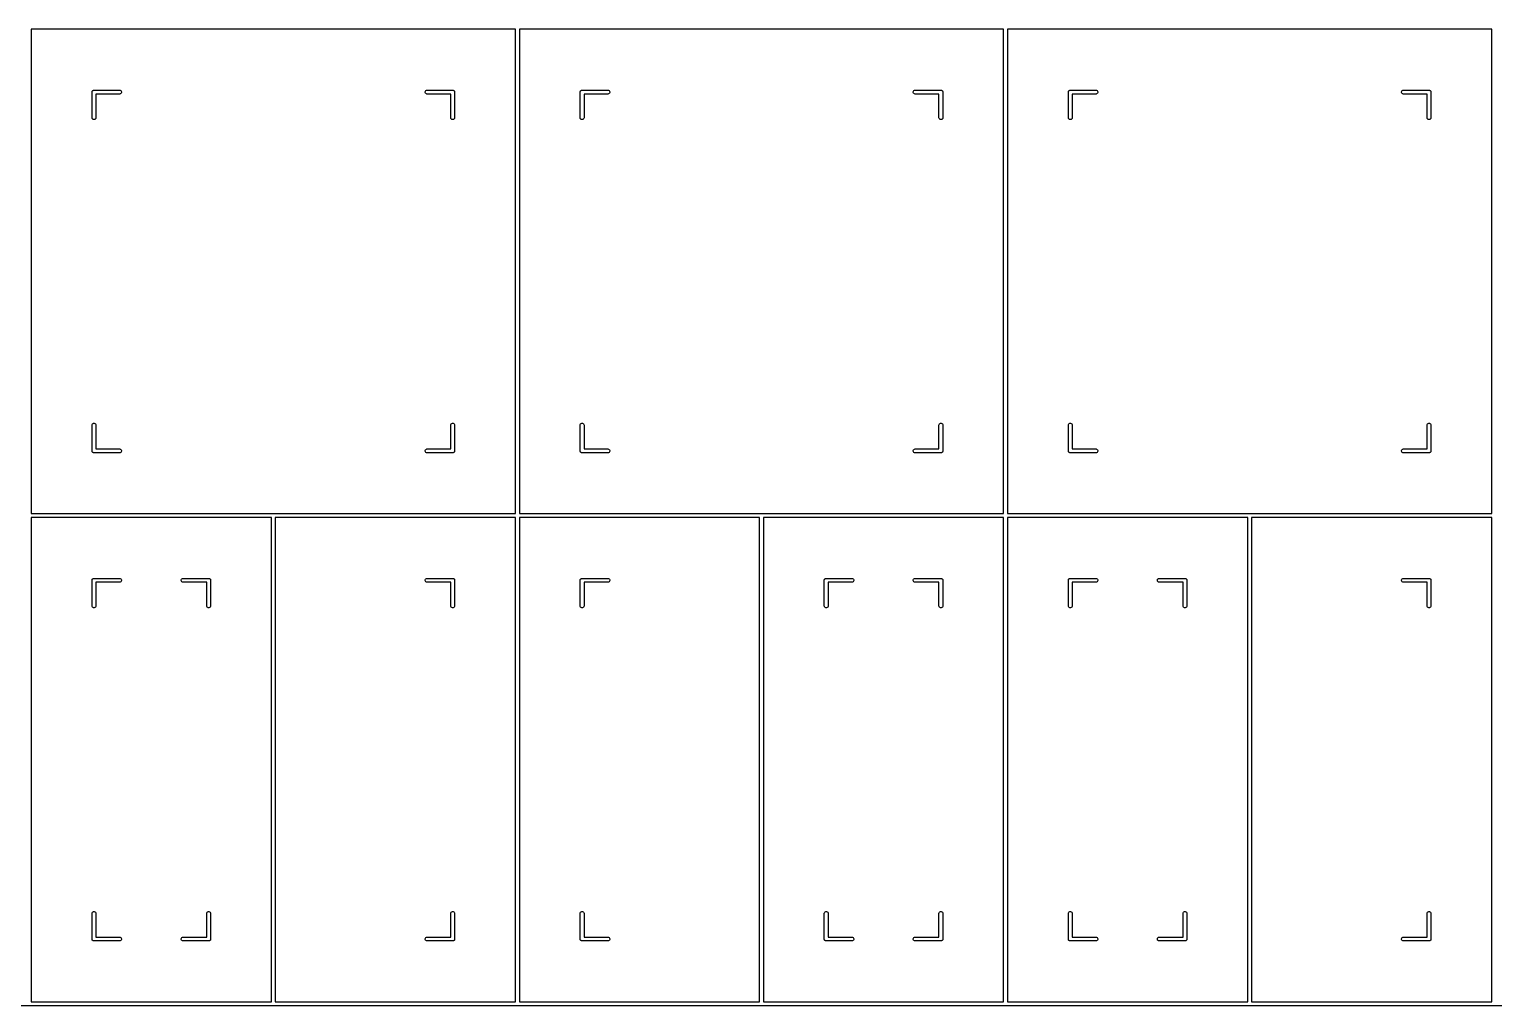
# Model space of a CAD drawing. Extents: x 143 to 352, y -200 to -124.
# Drawn here: x 238.1 to 295.3, y -200.1 to -162 of the extents above; entities that cross this region are included whole.
import ezdxf

# ---------------------------------------------------------------- set-up
doc = ezdxf.new("R2010")
doc.units = 0
doc.header["$MEASUREMENT"] = 0
doc.layers.add('BLACK', color=7, linetype='CONTINUOUS')

msp = doc.modelspace()

# ---------------------------------------------------------------- linework, layer by layer
at = {"layer": 'BLACK', "linetype": 'CONTINUOUS'}
for p, q in [((257.1, -162), (238.2, -162)), ((238.2, -162), (238.2, -180.9)), ((257.1, -180.9), (257.1, -162)), ((257.25, -162), (257.25, -180.9)), ((276.15, -162), (257.25, -162)), ((276.15, -171.45), (276.15, -162)), ((295.2, -162), (276.3, -162)), ((276.3, -162), (276.3, -180.9)), ((295.2, -171.45), (295.2, -162)), ((240.575, -164.437), (240.577, -164.431)), ((240.575, -164.443), (240.575, -164.437)), ((240.575, -165.457), (240.575, -164.443)), ((240.577, -164.431), (240.578, -164.424)), ((240.578, -164.424), (240.582, -164.418)), ((240.582, -164.418), (240.584, -164.412)), ((240.584, -164.412), (240.588, -164.407)), ((240.588, -164.407), (240.592, -164.401)), ((240.592, -164.401), (240.597, -164.397)), ((240.597, -164.397), (240.601, -164.392)), ((240.601, -164.392), (240.607, -164.388)), ((240.607, -164.388), (240.612, -164.384)), ((240.612, -164.384), (240.618, -164.382)), ((240.618, -164.382), (240.624, -164.378)), ((240.624, -164.378), (240.631, -164.377)), ((240.631, -164.377), (240.637, -164.375)), ((240.637, -164.375), (240.643, -164.375)), ((240.643, -164.375), (240.643, -164.375)), ((240.643, -164.375), (241.657, -164.375)), ((241.657, -164.525), (240.725, -164.525)), ((240.725, -164.525), (240.725, -165.457)), ((241.657, -164.375), (241.676, -164.378)), ((241.676, -164.522), (241.657, -164.525)), ((241.676, -164.378), (241.699, -164.392)), ((241.699, -164.508), (241.676, -164.522)), ((241.699, -164.392), (241.716, -164.412)), ((241.716, -164.488), (241.699, -164.508)), ((241.716, -164.412), (241.725, -164.437)), ((241.725, -164.463), (241.716, -164.488)), ((241.725, -164.437), (241.725, -164.463)), ((253.575, -164.437), (253.584, -164.412)), ((253.575, -164.463), (253.575, -164.437)), ((253.584, -164.488), (253.575, -164.463)), ((253.584, -164.412), (253.601, -164.392)), ((253.601, -164.508), (253.584, -164.488)), ((253.601, -164.392), (253.624, -164.378)), ((253.624, -164.522), (253.601, -164.508)), ((253.624, -164.378), (253.643, -164.375)), ((253.643, -164.525), (253.624, -164.522)), ((253.643, -164.375), (254.657, -164.375)), ((254.575, -164.525), (253.643, -164.525)), ((254.575, -165.457), (254.575, -164.525)), ((254.657, -164.375), (254.663, -164.375)), ((254.657, -164.375), (254.657, -164.375)), ((254.663, -164.375), (254.669, -164.377)), ((254.669, -164.377), (254.676, -164.378)), ((254.676, -164.378), (254.682, -164.382)), ((254.682, -164.382), (254.688, -164.384)), ((254.688, -164.384), (254.693, -164.388)), ((254.693, -164.388), (254.699, -164.392)), ((254.699, -164.392), (254.703, -164.397)), ((254.703, -164.397), (254.708, -164.401)), ((254.708, -164.401), (254.712, -164.407)), ((254.712, -164.407), (254.716, -164.412)), ((254.716, -164.412), (254.718, -164.418)), ((254.718, -164.418), (254.722, -164.424)), ((254.722, -164.424), (254.723, -164.431)), ((254.723, -164.431), (254.725, -164.437)), ((254.725, -164.437), (254.725, -164.443)), ((254.725, -164.443), (254.725, -164.443)), ((254.725, -164.443), (254.725, -165.457)), ((259.625, -164.437), (259.627, -164.431)), ((259.625, -164.443), (259.625, -164.437)), ((259.625, -165.457), (259.625, -164.443)), ((259.627, -164.431), (259.628, -164.424)), ((259.628, -164.424), (259.632, -164.418)), ((259.632, -164.418), (259.634, -164.412)), ((259.634, -164.412), (259.638, -164.407)), ((259.638, -164.407), (259.642, -164.401)), ((259.642, -164.401), (259.647, -164.397)), ((259.647, -164.397), (259.651, -164.392)), ((259.651, -164.392), (259.657, -164.388)), ((259.657, -164.388), (259.662, -164.384)), ((259.662, -164.384), (259.668, -164.382)), ((259.668, -164.382), (259.674, -164.378)), ((259.674, -164.378), (259.681, -164.377)), ((259.681, -164.377), (259.687, -164.375)), ((259.687, -164.375), (259.693, -164.375)), ((259.693, -164.375), (259.693, -164.375)), ((259.693, -164.375), (260.707, -164.375)), ((260.707, -164.525), (259.775, -164.525)), ((259.775, -164.525), (259.775, -165.457)), ((260.707, -164.375), (260.726, -164.378)), ((260.726, -164.522), (260.707, -164.525)), ((260.726, -164.378), (260.749, -164.392)), ((260.749, -164.508), (260.726, -164.522)), ((260.749, -164.392), (260.766, -164.412)), ((260.766, -164.488), (260.749, -164.508)), ((260.766, -164.412), (260.775, -164.437)), ((260.775, -164.463), (260.766, -164.488)), ((260.775, -164.437), (260.775, -164.463)), ((272.625, -164.437), (272.634, -164.412)), ((272.625, -164.463), (272.625, -164.437)), ((272.634, -164.488), (272.625, -164.463)), ((272.634, -164.412), (272.651, -164.392)), ((272.651, -164.508), (272.634, -164.488)), ((272.651, -164.392), (272.674, -164.378)), ((272.674, -164.522), (272.651, -164.508)), ((272.674, -164.378), (272.693, -164.375)), ((272.693, -164.525), (272.674, -164.522)), ((272.693, -164.375), (273.707, -164.375)), ((273.625, -164.525), (272.693, -164.525)), ((273.625, -165.457), (273.625, -164.525)), ((273.707, -164.375), (273.713, -164.375)), ((273.707, -164.375), (273.707, -164.375)), ((273.713, -164.375), (273.719, -164.377)), ((273.719, -164.377), (273.726, -164.378)), ((273.726, -164.378), (273.732, -164.382)), ((273.732, -164.382), (273.738, -164.384)), ((273.738, -164.384), (273.743, -164.388)), ((273.743, -164.388), (273.749, -164.392)), ((273.749, -164.392), (273.753, -164.397)), ((273.753, -164.397), (273.758, -164.401)), ((273.758, -164.401), (273.762, -164.407)), ((273.762, -164.407), (273.766, -164.412)), ((273.766, -164.412), (273.768, -164.418)), ((273.768, -164.418), (273.772, -164.424)), ((273.772, -164.424), (273.773, -164.431)), ((273.773, -164.431), (273.775, -164.437)), ((273.775, -164.437), (273.775, -164.443)), ((273.775, -164.443), (273.775, -164.443)), ((273.775, -164.443), (273.775, -165.457)), ((278.675, -164.437), (278.677, -164.431)), ((278.675, -164.443), (278.675, -164.437)), ((278.675, -165.457), (278.675, -164.443)), ((278.677, -164.431), (278.678, -164.424)), ((278.678, -164.424), (278.682, -164.418)), ((278.682, -164.418), (278.684, -164.412)), ((278.684, -164.412), (278.688, -164.407)), ((278.688, -164.407), (278.692, -164.401)), ((278.692, -164.401), (278.697, -164.397)), ((278.697, -164.397), (278.701, -164.392)), ((278.701, -164.392), (278.707, -164.388)), ((278.707, -164.388), (278.712, -164.384)), ((278.712, -164.384), (278.718, -164.382)), ((278.718, -164.382), (278.724, -164.378)), ((278.724, -164.378), (278.731, -164.377)), ((278.731, -164.377), (278.737, -164.375)), ((278.737, -164.375), (278.743, -164.375)), ((278.743, -164.375), (278.743, -164.375)), ((278.743, -164.375), (279.757, -164.375)), ((279.757, -164.525), (278.825, -164.525)), ((278.825, -164.525), (278.825, -165.457)), ((279.757, -164.375), (279.776, -164.378)), ((279.776, -164.522), (279.757, -164.525)), ((279.776, -164.378), (279.799, -164.392)), ((279.799, -164.508), (279.776, -164.522)), ((279.799, -164.392), (279.816, -164.412)), ((279.816, -164.488), (279.799, -164.508)), ((279.816, -164.412), (279.825, -164.437)), ((279.825, -164.463), (279.816, -164.488)), ((279.825, -164.437), (279.825, -164.463)), ((291.675, -164.437), (291.684, -164.412)), ((291.675, -164.463), (291.675, -164.437)), ((291.684, -164.488), (291.675, -164.463)), ((291.684, -164.412), (291.701, -164.392)), ((291.701, -164.508), (291.684, -164.488)), ((291.701, -164.392), (291.724, -164.378)), ((291.724, -164.522), (291.701, -164.508)), ((291.724, -164.378), (291.743, -164.375)), ((291.743, -164.525), (291.724, -164.522)), ((291.743, -164.375), (292.757, -164.375)), ((292.675, -164.525), (291.743, -164.525)), ((292.675, -165.457), (292.675, -164.525)), ((292.757, -164.375), (292.763, -164.375)), ((292.757, -164.375), (292.757, -164.375)), ((292.763, -164.375), (292.769, -164.377)), ((292.769, -164.377), (292.776, -164.378)), ((292.776, -164.378), (292.782, -164.382)), ((292.782, -164.382), (292.788, -164.384)), ((292.788, -164.384), (292.793, -164.388)), ((292.793, -164.388), (292.799, -164.392)), ((292.799, -164.392), (292.803, -164.397)), ((292.803, -164.397), (292.808, -164.401)), ((292.808, -164.401), (292.812, -164.407)), ((292.812, -164.407), (292.816, -164.412)), ((292.816, -164.412), (292.818, -164.418)), ((292.818, -164.418), (292.822, -164.424)), ((292.822, -164.424), (292.823, -164.431)), ((292.823, -164.431), (292.825, -164.437)), ((292.825, -164.437), (292.825, -164.443)), ((292.825, -164.443), (292.825, -164.443)), ((292.825, -164.443), (292.825, -165.457)), ((240.578, -165.476), (240.575, -165.457)), ((240.592, -165.499), (240.578, -165.476)), ((240.612, -165.516), (240.592, -165.499)), ((240.637, -165.525), (240.612, -165.516)), ((240.663, -165.525), (240.637, -165.525)), ((240.688, -165.516), (240.663, -165.525)), ((240.708, -165.499), (240.688, -165.516)), ((240.722, -165.476), (240.708, -165.499)), ((240.725, -165.457), (240.722, -165.476)), ((254.578, -165.476), (254.575, -165.457)), ((254.592, -165.499), (254.578, -165.476)), ((254.612, -165.516), (254.592, -165.499)), ((254.637, -165.525), (254.612, -165.516)), ((254.663, -165.525), (254.637, -165.525)), ((254.688, -165.516), (254.663, -165.525)), ((254.708, -165.499), (254.688, -165.516)), ((254.722, -165.476), (254.708, -165.499)), ((254.725, -165.457), (254.722, -165.476)), ((259.628, -165.476), (259.625, -165.457)), ((259.642, -165.499), (259.628, -165.476)), ((259.662, -165.516), (259.642, -165.499)), ((259.687, -165.525), (259.662, -165.516)), ((259.713, -165.525), (259.687, -165.525)), ((259.738, -165.516), (259.713, -165.525)), ((259.758, -165.499), (259.738, -165.516)), ((259.772, -165.476), (259.758, -165.499)), ((259.775, -165.457), (259.772, -165.476)), ((273.628, -165.476), (273.625, -165.457)), ((273.642, -165.499), (273.628, -165.476)), ((273.662, -165.516), (273.642, -165.499)), ((273.687, -165.525), (273.662, -165.516)), ((273.713, -165.525), (273.687, -165.525)), ((273.738, -165.516), (273.713, -165.525)), ((273.758, -165.499), (273.738, -165.516)), ((273.772, -165.476), (273.758, -165.499)), ((273.775, -165.457), (273.772, -165.476)), ((278.678, -165.476), (278.675, -165.457)), ((278.692, -165.499), (278.678, -165.476)), ((278.712, -165.516), (278.692, -165.499)), ((278.737, -165.525), (278.712, -165.516)), ((278.763, -165.525), (278.737, -165.525)), ((278.788, -165.516), (278.763, -165.525)), ((278.808, -165.499), (278.788, -165.516)), ((278.822, -165.476), (278.808, -165.499)), ((278.825, -165.457), (278.822, -165.476)), ((292.678, -165.476), (292.675, -165.457)), ((292.692, -165.499), (292.678, -165.476)), ((292.712, -165.516), (292.692, -165.499)), ((292.737, -165.525), (292.712, -165.516)), ((292.763, -165.525), (292.737, -165.525)), ((292.788, -165.516), (292.763, -165.525)), ((292.808, -165.499), (292.788, -165.516)), ((292.822, -165.476), (292.808, -165.499)), ((292.825, -165.457), (292.822, -165.476)), ((276.15, -180.9), (276.15, -171.45)), ((295.2, -180.9), (295.2, -171.45)), ((240.575, -177.443), (240.578, -177.424)), ((240.575, -178.437), (240.575, -177.443)), ((240.578, -177.424), (240.592, -177.401)), ((240.592, -177.401), (240.612, -177.384)), ((240.612, -177.384), (240.637, -177.375)), ((240.637, -177.375), (240.663, -177.375)), ((240.663, -177.375), (240.688, -177.384)), ((240.688, -177.384), (240.708, -177.401)), ((240.708, -177.401), (240.722, -177.424)), ((240.722, -177.424), (240.725, -177.443)), ((240.725, -177.443), (240.725, -178.375)), ((254.575, -177.443), (254.578, -177.424)), ((254.575, -178.375), (254.575, -177.443)), ((254.578, -177.424), (254.592, -177.401)), ((254.592, -177.401), (254.612, -177.384)), ((254.612, -177.384), (254.637, -177.375)), ((254.637, -177.375), (254.663, -177.375)), ((254.663, -177.375), (254.688, -177.384)), ((254.688, -177.384), (254.708, -177.401)), ((254.708, -177.401), (254.722, -177.424)), ((254.722, -177.424), (254.725, -177.443)), ((254.725, -177.443), (254.725, -178.457)), ((259.625, -177.443), (259.628, -177.424)), ((259.625, -178.437), (259.625, -177.443)), ((259.628, -177.424), (259.642, -177.401)), ((259.642, -177.401), (259.662, -177.384)), ((259.662, -177.384), (259.687, -177.375)), ((259.687, -177.375), (259.713, -177.375)), ((259.713, -177.375), (259.738, -177.384)), ((259.738, -177.384), (259.758, -177.401)), ((259.758, -177.401), (259.772, -177.424)), ((259.772, -177.424), (259.775, -177.443)), ((259.775, -177.443), (259.775, -178.375)), ((273.625, -177.443), (273.628, -177.424)), ((273.625, -178.375), (273.625, -177.443)), ((273.628, -177.424), (273.642, -177.401)), ((273.642, -177.401), (273.662, -177.384)), ((273.662, -177.384), (273.687, -177.375)), ((273.687, -177.375), (273.713, -177.375)), ((273.713, -177.375), (273.738, -177.384)), ((273.738, -177.384), (273.758, -177.401)), ((273.758, -177.401), (273.772, -177.424)), ((273.772, -177.424), (273.775, -177.443)), ((273.775, -177.443), (273.775, -178.457)), ((278.675, -177.443), (278.678, -177.424)), ((278.675, -178.437), (278.675, -177.443)), ((278.678, -177.424), (278.692, -177.401)), ((278.692, -177.401), (278.712, -177.384)), ((278.712, -177.384), (278.737, -177.375)), ((278.737, -177.375), (278.763, -177.375)), ((278.763, -177.375), (278.788, -177.384)), ((278.788, -177.384), (278.808, -177.401)), ((278.808, -177.401), (278.822, -177.424)), ((278.822, -177.424), (278.825, -177.443)), ((278.825, -177.443), (278.825, -178.375)), ((292.675, -177.443), (292.678, -177.424)), ((292.675, -178.375), (292.675, -177.443)), ((292.678, -177.424), (292.692, -177.401)), ((292.692, -177.401), (292.712, -177.384)), ((292.712, -177.384), (292.737, -177.375)), ((292.737, -177.375), (292.763, -177.375)), ((292.763, -177.375), (292.788, -177.384)), ((292.788, -177.384), (292.808, -177.401)), ((292.808, -177.401), (292.822, -177.424)), ((292.822, -177.424), (292.825, -177.443)), ((292.825, -177.443), (292.825, -178.457)), ((240.575, -178.463), (240.575, -178.437)), ((240.577, -178.469), (240.575, -178.463)), ((240.578, -178.476), (240.577, -178.469)), ((240.582, -178.482), (240.578, -178.476)), ((240.584, -178.488), (240.582, -178.482)), ((240.588, -178.493), (240.584, -178.488)), ((240.592, -178.499), (240.588, -178.493)), ((240.597, -178.503), (240.592, -178.499)), ((240.601, -178.508), (240.597, -178.503)), ((240.607, -178.512), (240.601, -178.508)), ((240.612, -178.516), (240.607, -178.512)), ((240.618, -178.518), (240.612, -178.516)), ((240.624, -178.522), (240.618, -178.518)), ((240.631, -178.523), (240.624, -178.522)), ((240.637, -178.525), (240.631, -178.523)), ((240.643, -178.525), (240.637, -178.525)), ((241.657, -178.525), (240.643, -178.525)), ((240.643, -178.525), (240.643, -178.525)), ((240.725, -178.375), (241.657, -178.375)), ((241.657, -178.375), (241.676, -178.378)), ((241.676, -178.522), (241.657, -178.525)), ((241.676, -178.378), (241.699, -178.392)), ((241.699, -178.508), (241.676, -178.522)), ((241.699, -178.392), (241.716, -178.412)), ((241.716, -178.488), (241.699, -178.508)), ((241.716, -178.412), (241.725, -178.437)), ((241.725, -178.463), (241.716, -178.488)), ((241.725, -178.437), (241.725, -178.463)), ((253.575, -178.437), (253.584, -178.412)), ((253.575, -178.463), (253.575, -178.437)), ((253.584, -178.488), (253.575, -178.463)), ((253.584, -178.412), (253.601, -178.392)), ((253.601, -178.508), (253.584, -178.488)), ((253.601, -178.392), (253.624, -178.378)), ((253.624, -178.522), (253.601, -178.508)), ((253.624, -178.378), (253.643, -178.375)), ((253.643, -178.525), (253.624, -178.522)), ((253.643, -178.375), (254.575, -178.375)), ((254.657, -178.525), (253.643, -178.525)), ((254.663, -178.525), (254.657, -178.525)), ((254.657, -178.525), (254.657, -178.525)), ((254.669, -178.523), (254.663, -178.525)), ((254.676, -178.522), (254.669, -178.523)), ((254.682, -178.518), (254.676, -178.522)), ((254.688, -178.516), (254.682, -178.518)), ((254.693, -178.512), (254.688, -178.516)), ((254.699, -178.508), (254.693, -178.512)), ((254.703, -178.503), (254.699, -178.508)), ((254.708, -178.499), (254.703, -178.503)), ((254.712, -178.493), (254.708, -178.499)), ((254.716, -178.488), (254.712, -178.493)), ((254.718, -178.482), (254.716, -178.488)), ((254.722, -178.476), (254.718, -178.482)), ((254.723, -178.469), (254.722, -178.476)), ((254.725, -178.463), (254.723, -178.469)), ((254.725, -178.457), (254.725, -178.457)), ((254.725, -178.457), (254.725, -178.463)), ((259.625, -178.463), (259.625, -178.437)), ((259.627, -178.469), (259.625, -178.463)), ((259.628, -178.476), (259.627, -178.469)), ((259.632, -178.482), (259.628, -178.476)), ((259.634, -178.488), (259.632, -178.482)), ((259.638, -178.493), (259.634, -178.488)), ((259.642, -178.499), (259.638, -178.493)), ((259.647, -178.503), (259.642, -178.499)), ((259.651, -178.508), (259.647, -178.503)), ((259.657, -178.512), (259.651, -178.508)), ((259.662, -178.516), (259.657, -178.512)), ((259.668, -178.518), (259.662, -178.516)), ((259.674, -178.522), (259.668, -178.518)), ((259.681, -178.523), (259.674, -178.522)), ((259.687, -178.525), (259.681, -178.523)), ((259.693, -178.525), (259.687, -178.525)), ((260.707, -178.525), (259.693, -178.525)), ((259.693, -178.525), (259.693, -178.525)), ((259.775, -178.375), (260.707, -178.375)), ((260.707, -178.375), (260.726, -178.378)), ((260.726, -178.522), (260.707, -178.525)), ((260.726, -178.378), (260.749, -178.392)), ((260.749, -178.508), (260.726, -178.522)), ((260.749, -178.392), (260.766, -178.412)), ((260.766, -178.488), (260.749, -178.508)), ((260.766, -178.412), (260.775, -178.437)), ((260.775, -178.463), (260.766, -178.488)), ((260.775, -178.437), (260.775, -178.463)), ((272.625, -178.437), (272.634, -178.412)), ((272.625, -178.463), (272.625, -178.437)), ((272.634, -178.488), (272.625, -178.463)), ((272.634, -178.412), (272.651, -178.392)), ((272.651, -178.508), (272.634, -178.488)), ((272.651, -178.392), (272.674, -178.378)), ((272.674, -178.522), (272.651, -178.508)), ((272.674, -178.378), (272.693, -178.375)), ((272.693, -178.525), (272.674, -178.522)), ((272.693, -178.375), (273.625, -178.375)), ((273.707, -178.525), (272.693, -178.525)), ((273.713, -178.525), (273.707, -178.525)), ((273.707, -178.525), (273.707, -178.525)), ((273.719, -178.523), (273.713, -178.525)), ((273.726, -178.522), (273.719, -178.523)), ((273.732, -178.518), (273.726, -178.522)), ((273.738, -178.516), (273.732, -178.518)), ((273.743, -178.512), (273.738, -178.516)), ((273.749, -178.508), (273.743, -178.512)), ((273.753, -178.503), (273.749, -178.508)), ((273.758, -178.499), (273.753, -178.503)), ((273.762, -178.493), (273.758, -178.499)), ((273.766, -178.488), (273.762, -178.493)), ((273.768, -178.482), (273.766, -178.488)), ((273.772, -178.476), (273.768, -178.482)), ((273.773, -178.469), (273.772, -178.476)), ((273.775, -178.463), (273.773, -178.469)), ((273.775, -178.457), (273.775, -178.457)), ((273.775, -178.457), (273.775, -178.463)), ((278.675, -178.463), (278.675, -178.437)), ((278.677, -178.469), (278.675, -178.463)), ((278.678, -178.476), (278.677, -178.469)), ((278.682, -178.482), (278.678, -178.476)), ((278.684, -178.488), (278.682, -178.482)), ((278.688, -178.493), (278.684, -178.488)), ((278.692, -178.499), (278.688, -178.493)), ((278.697, -178.503), (278.692, -178.499)), ((278.701, -178.508), (278.697, -178.503)), ((278.707, -178.512), (278.701, -178.508)), ((278.712, -178.516), (278.707, -178.512)), ((278.718, -178.518), (278.712, -178.516)), ((278.724, -178.522), (278.718, -178.518)), ((278.731, -178.523), (278.724, -178.522)), ((278.737, -178.525), (278.731, -178.523)), ((278.743, -178.525), (278.737, -178.525)), ((279.757, -178.525), (278.743, -178.525)), ((278.743, -178.525), (278.743, -178.525)), ((278.825, -178.375), (279.757, -178.375)), ((279.757, -178.375), (279.776, -178.378)), ((279.776, -178.522), (279.757, -178.525)), ((279.776, -178.378), (279.799, -178.392)), ((279.799, -178.508), (279.776, -178.522)), ((279.799, -178.392), (279.816, -178.412)), ((279.816, -178.488), (279.799, -178.508)), ((279.816, -178.412), (279.825, -178.437)), ((279.825, -178.463), (279.816, -178.488)), ((279.825, -178.437), (279.825, -178.463)), ((291.675, -178.437), (291.684, -178.412)), ((291.675, -178.463), (291.675, -178.437)), ((291.684, -178.488), (291.675, -178.463)), ((291.684, -178.412), (291.701, -178.392)), ((291.701, -178.508), (291.684, -178.488)), ((291.701, -178.392), (291.724, -178.378)), ((291.724, -178.522), (291.701, -178.508)), ((291.724, -178.378), (291.743, -178.375)), ((291.743, -178.525), (291.724, -178.522)), ((291.743, -178.375), (292.675, -178.375)), ((292.757, -178.525), (291.743, -178.525)), ((292.763, -178.525), (292.757, -178.525)), ((292.757, -178.525), (292.757, -178.525)), ((292.769, -178.523), (292.763, -178.525)), ((292.776, -178.522), (292.769, -178.523)), ((292.782, -178.518), (292.776, -178.522)), ((292.788, -178.516), (292.782, -178.518)), ((292.793, -178.512), (292.788, -178.516)), ((292.799, -178.508), (292.793, -178.512)), ((292.803, -178.503), (292.799, -178.508)), ((292.808, -178.499), (292.803, -178.503)), ((292.812, -178.493), (292.808, -178.499)), ((292.816, -178.488), (292.812, -178.493)), ((292.818, -178.482), (292.816, -178.488)), ((292.822, -178.476), (292.818, -178.482)), ((292.823, -178.469), (292.822, -178.476)), ((292.825, -178.463), (292.823, -178.469)), ((292.825, -178.457), (292.825, -178.457)), ((292.825, -178.457), (292.825, -178.463)), ((238.2, -180.9), (257.1, -180.9)), ((238.2, -181.05), (238.2, -199.95)), ((247.575, -181.05), (238.2, -181.05)), ((247.575, -199.95), (247.575, -181.05)), ((247.725, -181.05), (247.725, -199.95)), ((257.1, -181.05), (247.725, -181.05)), ((257.1, -199.95), (257.1, -181.05)), ((257.25, -180.9), (276.15, -180.9)), ((257.25, -181.05), (257.25, -199.95)), ((266.625, -181.05), (257.25, -181.05)), ((266.625, -199.95), (266.625, -181.05)), ((266.775, -181.05), (266.775, -199.95)), ((276.15, -181.05), (266.775, -181.05)), ((276.15, -190.5), (276.15, -181.05)), ((276.3, -180.9), (295.2, -180.9)), ((276.3, -181.05), (276.3, -199.95)), ((285.675, -181.05), (276.3, -181.05)), ((285.675, -199.95), (285.675, -181.05)), ((285.825, -181.05), (285.825, -199.95)), ((295.2, -181.05), (285.825, -181.05)), ((295.2, -190.5), (295.2, -181.05)), ((240.588, -183.457), (240.592, -183.451)), ((240.592, -183.451), (240.597, -183.447)), ((240.597, -183.447), (240.601, -183.442)), ((240.601, -183.442), (240.607, -183.438)), ((240.607, -183.438), (240.612, -183.434)), ((240.612, -183.434), (240.618, -183.432)), ((240.618, -183.432), (240.624, -183.428)), ((240.624, -183.428), (240.631, -183.427)), ((240.631, -183.427), (240.637, -183.425)), ((240.637, -183.425), (240.643, -183.425)), ((240.643, -183.425), (240.643, -183.425)), ((240.643, -183.425), (241.657, -183.425)), ((241.657, -183.425), (241.676, -183.428)), ((241.676, -183.428), (241.699, -183.442)), ((241.699, -183.442), (241.716, -183.462)), ((244.059, -183.462), (244.076, -183.442)), ((244.076, -183.442), (244.099, -183.428)), ((244.099, -183.428), (244.118, -183.425)), ((244.118, -183.425), (245.132, -183.425)), ((245.132, -183.425), (245.138, -183.425)), ((245.132, -183.425), (245.132, -183.425)), ((245.138, -183.425), (245.144, -183.427)), ((245.144, -183.427), (245.151, -183.428)), ((245.151, -183.428), (245.157, -183.432)), ((245.157, -183.432), (245.163, -183.434)), ((245.163, -183.434), (245.168, -183.438)), ((245.168, -183.438), (245.174, -183.442)), ((245.174, -183.442), (245.178, -183.447)), ((245.178, -183.447), (245.183, -183.451)), ((245.183, -183.451), (245.187, -183.457)), ((253.584, -183.462), (253.601, -183.442)), ((253.601, -183.442), (253.624, -183.428)), ((253.624, -183.428), (253.643, -183.425)), ((253.643, -183.425), (254.657, -183.425)), ((254.657, -183.425), (254.663, -183.425)), ((254.657, -183.425), (254.657, -183.425)), ((254.663, -183.425), (254.669, -183.427)), ((254.669, -183.427), (254.676, -183.428)), ((254.676, -183.428), (254.682, -183.432)), ((254.682, -183.432), (254.688, -183.434)), ((254.688, -183.434), (254.693, -183.438)), ((254.693, -183.438), (254.699, -183.442)), ((254.699, -183.442), (254.703, -183.447)), ((254.703, -183.447), (254.708, -183.451)), ((254.708, -183.451), (254.712, -183.457)), ((259.638, -183.457), (259.642, -183.451)), ((259.642, -183.451), (259.647, -183.447)), ((259.647, -183.447), (259.651, -183.442)), ((259.651, -183.442), (259.657, -183.438)), ((259.657, -183.438), (259.662, -183.434)), ((259.662, -183.434), (259.668, -183.432)), ((259.668, -183.432), (259.674, -183.428)), ((259.674, -183.428), (259.681, -183.427)), ((259.681, -183.427), (259.687, -183.425)), ((259.687, -183.425), (259.693, -183.425)), ((259.693, -183.425), (259.693, -183.425)), ((259.693, -183.425), (260.707, -183.425)), ((260.707, -183.425), (260.726, -183.428)), ((260.726, -183.428), (260.749, -183.442)), ((260.749, -183.442), (260.766, -183.462)), ((269.163, -183.457), (269.167, -183.451)), ((269.167, -183.451), (269.172, -183.447)), ((269.172, -183.447), (269.176, -183.442)), ((269.176, -183.442), (269.182, -183.438)), ((269.182, -183.438), (269.187, -183.434)), ((269.187, -183.434), (269.193, -183.432)), ((269.193, -183.432), (269.199, -183.428)), ((269.199, -183.428), (269.206, -183.427)), ((269.206, -183.427), (269.212, -183.425)), ((269.212, -183.425), (269.218, -183.425)), ((269.218, -183.425), (269.218, -183.425)), ((269.218, -183.425), (270.232, -183.425)), ((270.232, -183.425), (270.251, -183.428)), ((270.251, -183.428), (270.274, -183.442)), ((270.274, -183.442), (270.291, -183.462)), ((272.634, -183.462), (272.651, -183.442)), ((272.651, -183.442), (272.674, -183.428)), ((272.674, -183.428), (272.693, -183.425)), ((272.693, -183.425), (273.707, -183.425)), ((273.707, -183.425), (273.713, -183.425)), ((273.707, -183.425), (273.707, -183.425)), ((273.713, -183.425), (273.719, -183.427)), ((273.719, -183.427), (273.726, -183.428)), ((273.726, -183.428), (273.732, -183.432)), ((273.732, -183.432), (273.738, -183.434)), ((273.738, -183.434), (273.743, -183.438)), ((273.743, -183.438), (273.749, -183.442)), ((273.749, -183.442), (273.753, -183.447)), ((273.753, -183.447), (273.758, -183.451)), ((273.758, -183.451), (273.762, -183.457)), ((278.688, -183.457), (278.692, -183.451)), ((278.692, -183.451), (278.697, -183.447)), ((278.697, -183.447), (278.701, -183.442)), ((278.701, -183.442), (278.707, -183.438)), ((278.707, -183.438), (278.712, -183.434)), ((278.712, -183.434), (278.718, -183.432)), ((278.718, -183.432), (278.724, -183.428)), ((278.724, -183.428), (278.731, -183.427)), ((278.731, -183.427), (278.737, -183.425)), ((278.737, -183.425), (278.743, -183.425)), ((278.743, -183.425), (278.743, -183.425)), ((278.743, -183.425), (279.757, -183.425)), ((279.757, -183.425), (279.776, -183.428)), ((279.776, -183.428), (279.799, -183.442)), ((279.799, -183.442), (279.816, -183.462)), ((282.159, -183.462), (282.176, -183.442)), ((282.176, -183.442), (282.199, -183.428)), ((282.199, -183.428), (282.218, -183.425)), ((282.218, -183.425), (283.232, -183.425)), ((283.232, -183.425), (283.238, -183.425)), ((283.232, -183.425), (283.232, -183.425)), ((283.238, -183.425), (283.244, -183.427)), ((283.244, -183.427), (283.251, -183.428)), ((283.251, -183.428), (283.257, -183.432)), ((283.257, -183.432), (283.263, -183.434)), ((283.263, -183.434), (283.268, -183.438)), ((283.268, -183.438), (283.274, -183.442)), ((283.274, -183.442), (283.278, -183.447)), ((283.278, -183.447), (283.283, -183.451)), ((283.283, -183.451), (283.287, -183.457)), ((291.684, -183.462), (291.701, -183.442)), ((291.701, -183.442), (291.724, -183.428)), ((291.724, -183.428), (291.743, -183.425)), ((291.743, -183.425), (292.757, -183.425)), ((292.757, -183.425), (292.763, -183.425)), ((292.757, -183.425), (292.757, -183.425)), ((292.763, -183.425), (292.769, -183.427)), ((292.769, -183.427), (292.776, -183.428)), ((292.776, -183.428), (292.782, -183.432)), ((292.782, -183.432), (292.788, -183.434)), ((292.788, -183.434), (292.793, -183.438)), ((292.793, -183.438), (292.799, -183.442)), ((292.799, -183.442), (292.803, -183.447)), ((292.803, -183.447), (292.808, -183.451)), ((292.808, -183.451), (292.812, -183.457)), ((240.575, -183.487), (240.577, -183.481)), ((240.575, -183.493), (240.575, -183.487)), ((240.575, -184.507), (240.575, -183.493)), ((240.575, -183.493), (240.575, -183.493)), ((240.577, -183.481), (240.578, -183.474)), ((240.578, -183.474), (240.582, -183.468)), ((240.582, -183.468), (240.584, -183.462)), ((240.584, -183.462), (240.588, -183.457)), ((241.657, -183.575), (240.725, -183.575)), ((240.725, -183.575), (240.725, -184.507)), ((241.676, -183.572), (241.657, -183.575)), ((241.699, -183.558), (241.676, -183.572)), ((241.716, -183.538), (241.699, -183.558)), ((241.716, -183.462), (241.725, -183.487)), ((241.725, -183.513), (241.716, -183.538)), ((241.725, -183.487), (241.725, -183.513)), ((244.05, -183.487), (244.059, -183.462)), ((244.05, -183.513), (244.05, -183.487)), ((244.059, -183.538), (244.05, -183.513)), ((244.076, -183.558), (244.059, -183.538)), ((244.099, -183.572), (244.076, -183.558)), ((244.118, -183.575), (244.099, -183.572)), ((245.05, -183.575), (244.118, -183.575)), ((245.05, -184.507), (245.05, -183.575)), ((245.187, -183.457), (245.191, -183.462)), ((245.191, -183.462), (245.193, -183.468)), ((245.193, -183.468), (245.197, -183.474)), ((245.197, -183.474), (245.198, -183.481)), ((245.198, -183.481), (245.2, -183.487)), ((245.2, -183.487), (245.2, -183.493)), ((245.2, -183.493), (245.2, -183.493)), ((245.2, -183.493), (245.2, -184.507)), ((253.575, -183.487), (253.584, -183.462)), ((253.575, -183.513), (253.575, -183.487)), ((253.584, -183.538), (253.575, -183.513)), ((253.601, -183.558), (253.584, -183.538)), ((253.624, -183.572), (253.601, -183.558)), ((253.643, -183.575), (253.624, -183.572)), ((254.575, -183.575), (253.643, -183.575)), ((254.575, -184.507), (254.575, -183.575)), ((254.712, -183.457), (254.716, -183.462)), ((254.716, -183.462), (254.718, -183.468)), ((254.718, -183.468), (254.722, -183.474)), ((254.722, -183.474), (254.723, -183.481)), ((254.723, -183.481), (254.725, -183.487)), ((254.725, -183.487), (254.725, -183.493)), ((254.725, -183.493), (254.725, -183.493)), ((254.725, -183.493), (254.725, -184.507)), ((259.625, -183.487), (259.627, -183.481)), ((259.625, -183.493), (259.625, -183.487)), ((259.625, -184.507), (259.625, -183.493)), ((259.625, -183.493), (259.625, -183.493)), ((259.627, -183.481), (259.628, -183.474)), ((259.628, -183.474), (259.632, -183.468)), ((259.632, -183.468), (259.634, -183.462)), ((259.634, -183.462), (259.638, -183.457)), ((260.707, -183.575), (259.775, -183.575)), ((259.775, -183.575), (259.775, -184.507)), ((260.726, -183.572), (260.707, -183.575)), ((260.749, -183.558), (260.726, -183.572)), ((260.766, -183.538), (260.749, -183.558)), ((260.766, -183.462), (260.775, -183.487)), ((260.775, -183.513), (260.766, -183.538)), ((260.775, -183.487), (260.775, -183.513)), ((269.15, -183.487), (269.152, -183.481)), ((269.15, -183.493), (269.15, -183.487)), ((269.15, -184.507), (269.15, -183.493)), ((269.15, -183.493), (269.15, -183.493)), ((269.152, -183.481), (269.153, -183.474)), ((269.153, -183.474), (269.157, -183.468)), ((269.157, -183.468), (269.159, -183.462)), ((269.159, -183.462), (269.163, -183.457)), ((270.232, -183.575), (269.3, -183.575)), ((269.3, -183.575), (269.3, -184.507)), ((270.251, -183.572), (270.232, -183.575)), ((270.274, -183.558), (270.251, -183.572)), ((270.291, -183.538), (270.274, -183.558)), ((270.291, -183.462), (270.3, -183.487)), ((270.3, -183.513), (270.291, -183.538)), ((270.3, -183.487), (270.3, -183.513)), ((272.625, -183.487), (272.634, -183.462)), ((272.625, -183.513), (272.625, -183.487)), ((272.634, -183.538), (272.625, -183.513)), ((272.651, -183.558), (272.634, -183.538)), ((272.674, -183.572), (272.651, -183.558)), ((272.693, -183.575), (272.674, -183.572)), ((273.625, -183.575), (272.693, -183.575)), ((273.625, -184.507), (273.625, -183.575)), ((273.762, -183.457), (273.766, -183.462)), ((273.766, -183.462), (273.768, -183.468)), ((273.768, -183.468), (273.772, -183.474)), ((273.772, -183.474), (273.773, -183.481)), ((273.773, -183.481), (273.775, -183.487)), ((273.775, -183.487), (273.775, -183.493)), ((273.775, -183.493), (273.775, -183.493)), ((273.775, -183.493), (273.775, -184.507)), ((278.675, -183.487), (278.677, -183.481)), ((278.675, -183.493), (278.675, -183.487)), ((278.675, -184.507), (278.675, -183.493)), ((278.675, -183.493), (278.675, -183.493)), ((278.677, -183.481), (278.678, -183.474)), ((278.678, -183.474), (278.682, -183.468)), ((278.682, -183.468), (278.684, -183.462)), ((278.684, -183.462), (278.688, -183.457)), ((279.757, -183.575), (278.825, -183.575)), ((278.825, -183.575), (278.825, -184.507)), ((279.776, -183.572), (279.757, -183.575)), ((279.799, -183.558), (279.776, -183.572)), ((279.816, -183.538), (279.799, -183.558)), ((279.816, -183.462), (279.825, -183.487)), ((279.825, -183.513), (279.816, -183.538)), ((279.825, -183.487), (279.825, -183.513)), ((282.15, -183.487), (282.159, -183.462)), ((282.15, -183.513), (282.15, -183.487)), ((282.159, -183.538), (282.15, -183.513)), ((282.176, -183.558), (282.159, -183.538)), ((282.199, -183.572), (282.176, -183.558)), ((282.218, -183.575), (282.199, -183.572)), ((283.15, -183.575), (282.218, -183.575)), ((283.15, -184.507), (283.15, -183.575)), ((283.287, -183.457), (283.291, -183.462)), ((283.291, -183.462), (283.293, -183.468)), ((283.293, -183.468), (283.297, -183.474)), ((283.297, -183.474), (283.298, -183.481)), ((283.298, -183.481), (283.3, -183.487)), ((283.3, -183.487), (283.3, -183.493)), ((283.3, -183.493), (283.3, -183.493)), ((283.3, -183.493), (283.3, -184.507)), ((291.675, -183.487), (291.684, -183.462)), ((291.675, -183.513), (291.675, -183.487)), ((291.684, -183.538), (291.675, -183.513)), ((291.701, -183.558), (291.684, -183.538)), ((291.724, -183.572), (291.701, -183.558)), ((291.743, -183.575), (291.724, -183.572)), ((292.675, -183.575), (291.743, -183.575)), ((292.675, -184.507), (292.675, -183.575)), ((292.812, -183.457), (292.816, -183.462)), ((292.816, -183.462), (292.818, -183.468)), ((292.818, -183.468), (292.822, -183.474)), ((292.822, -183.474), (292.823, -183.481)), ((292.823, -183.481), (292.825, -183.487)), ((292.825, -183.487), (292.825, -183.493)), ((292.825, -183.493), (292.825, -183.493)), ((292.825, -183.493), (292.825, -184.507)), ((240.578, -184.526), (240.575, -184.507)), ((240.592, -184.549), (240.578, -184.526)), ((240.612, -184.566), (240.592, -184.549)), ((240.637, -184.575), (240.612, -184.566)), ((240.663, -184.575), (240.637, -184.575)), ((240.688, -184.566), (240.663, -184.575)), ((240.708, -184.549), (240.688, -184.566)), ((240.722, -184.526), (240.708, -184.549)), ((240.725, -184.507), (240.722, -184.526)), ((245.053, -184.526), (245.05, -184.507)), ((245.067, -184.549), (245.053, -184.526)), ((245.087, -184.566), (245.067, -184.549)), ((245.112, -184.575), (245.087, -184.566)), ((245.138, -184.575), (245.112, -184.575)), ((245.163, -184.566), (245.138, -184.575)), ((245.183, -184.549), (245.163, -184.566)), ((245.197, -184.526), (245.183, -184.549)), ((245.2, -184.507), (245.197, -184.526)), ((254.578, -184.526), (254.575, -184.507)), ((254.592, -184.549), (254.578, -184.526)), ((254.612, -184.566), (254.592, -184.549)), ((254.637, -184.575), (254.612, -184.566)), ((254.663, -184.575), (254.637, -184.575)), ((254.688, -184.566), (254.663, -184.575)), ((254.708, -184.549), (254.688, -184.566)), ((254.722, -184.526), (254.708, -184.549)), ((254.725, -184.507), (254.722, -184.526)), ((259.628, -184.526), (259.625, -184.507)), ((259.642, -184.549), (259.628, -184.526)), ((259.662, -184.566), (259.642, -184.549)), ((259.687, -184.575), (259.662, -184.566)), ((259.713, -184.575), (259.687, -184.575)), ((259.738, -184.566), (259.713, -184.575)), ((259.758, -184.549), (259.738, -184.566)), ((259.772, -184.526), (259.758, -184.549)), ((259.775, -184.507), (259.772, -184.526)), ((269.153, -184.526), (269.15, -184.507)), ((269.167, -184.549), (269.153, -184.526)), ((269.187, -184.566), (269.167, -184.549)), ((269.212, -184.575), (269.187, -184.566)), ((269.238, -184.575), (269.212, -184.575)), ((269.263, -184.566), (269.238, -184.575)), ((269.283, -184.549), (269.263, -184.566)), ((269.297, -184.526), (269.283, -184.549)), ((269.3, -184.507), (269.297, -184.526)), ((273.628, -184.526), (273.625, -184.507)), ((273.642, -184.549), (273.628, -184.526)), ((273.662, -184.566), (273.642, -184.549)), ((273.687, -184.575), (273.662, -184.566)), ((273.713, -184.575), (273.687, -184.575)), ((273.738, -184.566), (273.713, -184.575)), ((273.758, -184.549), (273.738, -184.566)), ((273.772, -184.526), (273.758, -184.549)), ((273.775, -184.507), (273.772, -184.526)), ((278.678, -184.526), (278.675, -184.507)), ((278.692, -184.549), (278.678, -184.526)), ((278.712, -184.566), (278.692, -184.549)), ((278.737, -184.575), (278.712, -184.566)), ((278.763, -184.575), (278.737, -184.575)), ((278.788, -184.566), (278.763, -184.575)), ((278.808, -184.549), (278.788, -184.566)), ((278.822, -184.526), (278.808, -184.549)), ((278.825, -184.507), (278.822, -184.526)), ((283.153, -184.526), (283.15, -184.507)), ((283.167, -184.549), (283.153, -184.526)), ((283.187, -184.566), (283.167, -184.549)), ((283.212, -184.575), (283.187, -184.566)), ((283.238, -184.575), (283.212, -184.575)), ((283.263, -184.566), (283.238, -184.575)), ((283.283, -184.549), (283.263, -184.566)), ((283.297, -184.526), (283.283, -184.549)), ((283.3, -184.507), (283.297, -184.526)), ((292.678, -184.526), (292.675, -184.507)), ((292.692, -184.549), (292.678, -184.526)), ((292.712, -184.566), (292.692, -184.549)), ((292.737, -184.575), (292.712, -184.566)), ((292.763, -184.575), (292.737, -184.575)), ((292.788, -184.566), (292.763, -184.575)), ((292.808, -184.549), (292.788, -184.566)), ((292.822, -184.526), (292.808, -184.549)), ((292.825, -184.507), (292.822, -184.526)), ((276.15, -199.95), (276.15, -190.5)), ((295.2, -199.95), (295.2, -190.5)), ((240.575, -196.493), (240.578, -196.474)), ((240.575, -197.507), (240.575, -196.493)), ((240.578, -196.474), (240.592, -196.451)), ((240.592, -196.451), (240.612, -196.434)), ((240.612, -196.434), (240.637, -196.425)), ((240.637, -196.425), (240.663, -196.425)), ((240.663, -196.425), (240.688, -196.434)), ((240.688, -196.434), (240.708, -196.451)), ((240.708, -196.451), (240.722, -196.474)), ((240.722, -196.474), (240.725, -196.493)), ((240.725, -196.493), (240.725, -197.425)), ((245.05, -196.493), (245.053, -196.474)), ((245.05, -197.425), (245.05, -196.493)), ((245.053, -196.474), (245.067, -196.451)), ((245.067, -196.451), (245.087, -196.434)), ((245.087, -196.434), (245.112, -196.425)), ((245.112, -196.425), (245.138, -196.425)), ((245.138, -196.425), (245.163, -196.434)), ((245.163, -196.434), (245.183, -196.451)), ((245.183, -196.451), (245.197, -196.474)), ((245.197, -196.474), (245.2, -196.493)), ((245.2, -196.493), (245.2, -197.507)), ((254.575, -196.493), (254.578, -196.474)), ((254.575, -197.425), (254.575, -196.493)), ((254.578, -196.474), (254.592, -196.451)), ((254.592, -196.451), (254.612, -196.434)), ((254.612, -196.434), (254.637, -196.425)), ((254.637, -196.425), (254.663, -196.425)), ((254.663, -196.425), (254.688, -196.434)), ((254.688, -196.434), (254.708, -196.451)), ((254.708, -196.451), (254.722, -196.474)), ((254.722, -196.474), (254.725, -196.493)), ((254.725, -196.493), (254.725, -197.507)), ((259.625, -196.493), (259.628, -196.474)), ((259.625, -197.507), (259.625, -196.493)), ((259.628, -196.474), (259.642, -196.451)), ((259.642, -196.451), (259.662, -196.434)), ((259.662, -196.434), (259.687, -196.425)), ((259.687, -196.425), (259.713, -196.425)), ((259.713, -196.425), (259.738, -196.434)), ((259.738, -196.434), (259.758, -196.451)), ((259.758, -196.451), (259.772, -196.474)), ((259.772, -196.474), (259.775, -196.493)), ((259.775, -196.493), (259.775, -197.425)), ((269.15, -196.493), (269.153, -196.474)), ((269.15, -197.507), (269.15, -196.493)), ((269.153, -196.474), (269.167, -196.451)), ((269.167, -196.451), (269.187, -196.434)), ((269.187, -196.434), (269.212, -196.425)), ((269.212, -196.425), (269.238, -196.425)), ((269.238, -196.425), (269.263, -196.434)), ((269.263, -196.434), (269.283, -196.451)), ((269.283, -196.451), (269.297, -196.474)), ((269.297, -196.474), (269.3, -196.493)), ((269.3, -196.493), (269.3, -197.425)), ((273.625, -196.493), (273.628, -196.474)), ((273.625, -197.425), (273.625, -196.493)), ((273.628, -196.474), (273.642, -196.451)), ((273.642, -196.451), (273.662, -196.434)), ((273.662, -196.434), (273.687, -196.425)), ((273.687, -196.425), (273.713, -196.425)), ((273.713, -196.425), (273.738, -196.434)), ((273.738, -196.434), (273.758, -196.451)), ((273.758, -196.451), (273.772, -196.474)), ((273.772, -196.474), (273.775, -196.493)), ((273.775, -196.493), (273.775, -197.507)), ((278.675, -196.493), (278.678, -196.474)), ((278.675, -197.507), (278.675, -196.493)), ((278.678, -196.474), (278.692, -196.451)), ((278.692, -196.451), (278.712, -196.434)), ((278.712, -196.434), (278.737, -196.425)), ((278.737, -196.425), (278.763, -196.425)), ((278.763, -196.425), (278.788, -196.434)), ((278.788, -196.434), (278.808, -196.451)), ((278.808, -196.451), (278.822, -196.474)), ((278.822, -196.474), (278.825, -196.493)), ((278.825, -196.493), (278.825, -197.425)), ((283.15, -196.493), (283.153, -196.474)), ((283.15, -197.425), (283.15, -196.493)), ((283.153, -196.474), (283.167, -196.451)), ((283.167, -196.451), (283.187, -196.434)), ((283.187, -196.434), (283.212, -196.425)), ((283.212, -196.425), (283.238, -196.425)), ((283.238, -196.425), (283.263, -196.434)), ((283.263, -196.434), (283.283, -196.451)), ((283.283, -196.451), (283.297, -196.474)), ((283.297, -196.474), (283.3, -196.493)), ((283.3, -196.493), (283.3, -197.507)), ((292.675, -196.493), (292.678, -196.474)), ((292.675, -197.425), (292.675, -196.493)), ((292.678, -196.474), (292.692, -196.451)), ((292.692, -196.451), (292.712, -196.434)), ((292.712, -196.434), (292.737, -196.425)), ((292.737, -196.425), (292.763, -196.425)), ((292.763, -196.425), (292.788, -196.434)), ((292.788, -196.434), (292.808, -196.451)), ((292.808, -196.451), (292.822, -196.474)), ((292.822, -196.474), (292.825, -196.493)), ((292.825, -196.493), (292.825, -197.507)), ((240.575, -197.513), (240.575, -197.507)), ((240.575, -197.507), (240.575, -197.507)), ((240.577, -197.519), (240.575, -197.513)), ((240.578, -197.526), (240.577, -197.519)), ((240.582, -197.532), (240.578, -197.526)), ((240.584, -197.538), (240.582, -197.532)), ((240.588, -197.543), (240.584, -197.538)), ((240.592, -197.549), (240.588, -197.543)), ((240.597, -197.553), (240.592, -197.549)), ((240.601, -197.558), (240.597, -197.553)), ((240.607, -197.562), (240.601, -197.558)), ((240.612, -197.566), (240.607, -197.562)), ((240.618, -197.568), (240.612, -197.566)), ((240.624, -197.572), (240.618, -197.568)), ((240.631, -197.573), (240.624, -197.572)), ((240.637, -197.575), (240.631, -197.573)), ((240.643, -197.575), (240.637, -197.575)), ((241.657, -197.575), (240.643, -197.575)), ((240.643, -197.575), (240.643, -197.575)), ((240.725, -197.425), (241.657, -197.425)), ((241.657, -197.425), (241.676, -197.428)), ((241.676, -197.572), (241.657, -197.575)), ((241.676, -197.428), (241.699, -197.442)), ((241.699, -197.558), (241.676, -197.572)), ((241.699, -197.442), (241.716, -197.462)), ((241.716, -197.538), (241.699, -197.558)), ((241.716, -197.462), (241.725, -197.487)), ((241.725, -197.513), (241.716, -197.538)), ((241.725, -197.487), (241.725, -197.513)), ((244.05, -197.487), (244.059, -197.462)), ((244.05, -197.513), (244.05, -197.487)), ((244.059, -197.538), (244.05, -197.513)), ((244.059, -197.462), (244.076, -197.442)), ((244.076, -197.558), (244.059, -197.538)), ((244.076, -197.442), (244.099, -197.428)), ((244.099, -197.572), (244.076, -197.558)), ((244.099, -197.428), (244.118, -197.425)), ((244.118, -197.575), (244.099, -197.572)), ((244.118, -197.425), (245.05, -197.425)), ((245.132, -197.575), (244.118, -197.575)), ((245.138, -197.575), (245.132, -197.575)), ((245.132, -197.575), (245.132, -197.575)), ((245.144, -197.573), (245.138, -197.575)), ((245.151, -197.572), (245.144, -197.573)), ((245.157, -197.568), (245.151, -197.572)), ((245.163, -197.566), (245.157, -197.568)), ((245.168, -197.562), (245.163, -197.566)), ((245.174, -197.558), (245.168, -197.562)), ((245.178, -197.553), (245.174, -197.558)), ((245.183, -197.549), (245.178, -197.553)), ((245.187, -197.543), (245.183, -197.549)), ((245.191, -197.538), (245.187, -197.543)), ((245.193, -197.532), (245.191, -197.538)), ((245.197, -197.526), (245.193, -197.532)), ((245.198, -197.519), (245.197, -197.526)), ((245.2, -197.513), (245.198, -197.519)), ((245.2, -197.507), (245.2, -197.507)), ((245.2, -197.507), (245.2, -197.513)), ((253.575, -197.487), (253.584, -197.462)), ((253.575, -197.513), (253.575, -197.487)), ((253.584, -197.538), (253.575, -197.513)), ((253.584, -197.462), (253.601, -197.442)), ((253.601, -197.558), (253.584, -197.538)), ((253.601, -197.442), (253.624, -197.428)), ((253.624, -197.572), (253.601, -197.558)), ((253.624, -197.428), (253.643, -197.425)), ((253.643, -197.575), (253.624, -197.572)), ((253.643, -197.425), (254.575, -197.425)), ((254.657, -197.575), (253.643, -197.575)), ((254.663, -197.575), (254.657, -197.575)), ((254.657, -197.575), (254.657, -197.575)), ((254.669, -197.573), (254.663, -197.575)), ((254.676, -197.572), (254.669, -197.573)), ((254.682, -197.568), (254.676, -197.572)), ((254.688, -197.566), (254.682, -197.568)), ((254.693, -197.562), (254.688, -197.566)), ((254.699, -197.558), (254.693, -197.562)), ((254.703, -197.553), (254.699, -197.558)), ((254.708, -197.549), (254.703, -197.553)), ((254.712, -197.543), (254.708, -197.549)), ((254.716, -197.538), (254.712, -197.543)), ((254.718, -197.532), (254.716, -197.538)), ((254.722, -197.526), (254.718, -197.532)), ((254.723, -197.519), (254.722, -197.526)), ((254.725, -197.513), (254.723, -197.519)), ((254.725, -197.507), (254.725, -197.507)), ((254.725, -197.507), (254.725, -197.513)), ((259.625, -197.513), (259.625, -197.507)), ((259.625, -197.507), (259.625, -197.507)), ((259.627, -197.519), (259.625, -197.513)), ((259.628, -197.526), (259.627, -197.519)), ((259.632, -197.532), (259.628, -197.526)), ((259.634, -197.538), (259.632, -197.532)), ((259.638, -197.543), (259.634, -197.538)), ((259.642, -197.549), (259.638, -197.543)), ((259.647, -197.553), (259.642, -197.549)), ((259.651, -197.558), (259.647, -197.553)), ((259.657, -197.562), (259.651, -197.558)), ((259.662, -197.566), (259.657, -197.562)), ((259.668, -197.568), (259.662, -197.566)), ((259.674, -197.572), (259.668, -197.568)), ((259.681, -197.573), (259.674, -197.572)), ((259.687, -197.575), (259.681, -197.573)), ((259.693, -197.575), (259.687, -197.575)), ((260.707, -197.575), (259.693, -197.575)), ((259.693, -197.575), (259.693, -197.575)), ((259.775, -197.425), (260.707, -197.425)), ((260.707, -197.425), (260.726, -197.428)), ((260.726, -197.572), (260.707, -197.575)), ((260.726, -197.428), (260.749, -197.442)), ((260.749, -197.558), (260.726, -197.572)), ((260.749, -197.442), (260.766, -197.462)), ((260.766, -197.538), (260.749, -197.558)), ((260.766, -197.462), (260.775, -197.487)), ((260.775, -197.513), (260.766, -197.538)), ((260.775, -197.487), (260.775, -197.513)), ((269.15, -197.513), (269.15, -197.507)), ((269.15, -197.507), (269.15, -197.507)), ((269.152, -197.519), (269.15, -197.513)), ((269.153, -197.526), (269.152, -197.519)), ((269.157, -197.532), (269.153, -197.526)), ((269.159, -197.538), (269.157, -197.532)), ((269.163, -197.543), (269.159, -197.538)), ((269.167, -197.549), (269.163, -197.543)), ((269.172, -197.553), (269.167, -197.549)), ((269.176, -197.558), (269.172, -197.553)), ((269.182, -197.562), (269.176, -197.558)), ((269.187, -197.566), (269.182, -197.562)), ((269.193, -197.568), (269.187, -197.566)), ((269.199, -197.572), (269.193, -197.568)), ((269.206, -197.573), (269.199, -197.572)), ((269.212, -197.575), (269.206, -197.573)), ((269.218, -197.575), (269.212, -197.575)), ((270.232, -197.575), (269.218, -197.575)), ((269.218, -197.575), (269.218, -197.575)), ((269.3, -197.425), (270.232, -197.425)), ((270.232, -197.425), (270.251, -197.428)), ((270.251, -197.572), (270.232, -197.575)), ((270.251, -197.428), (270.274, -197.442)), ((270.274, -197.558), (270.251, -197.572)), ((270.274, -197.442), (270.291, -197.462)), ((270.291, -197.538), (270.274, -197.558)), ((270.291, -197.462), (270.3, -197.487)), ((270.3, -197.513), (270.291, -197.538)), ((270.3, -197.487), (270.3, -197.513)), ((272.625, -197.487), (272.634, -197.462)), ((272.625, -197.513), (272.625, -197.487)), ((272.634, -197.538), (272.625, -197.513)), ((272.634, -197.462), (272.651, -197.442)), ((272.651, -197.558), (272.634, -197.538)), ((272.651, -197.442), (272.674, -197.428)), ((272.674, -197.572), (272.651, -197.558)), ((272.674, -197.428), (272.693, -197.425)), ((272.693, -197.575), (272.674, -197.572)), ((272.693, -197.425), (273.625, -197.425)), ((273.707, -197.575), (272.693, -197.575)), ((273.713, -197.575), (273.707, -197.575)), ((273.707, -197.575), (273.707, -197.575)), ((273.719, -197.573), (273.713, -197.575)), ((273.726, -197.572), (273.719, -197.573)), ((273.732, -197.568), (273.726, -197.572)), ((273.738, -197.566), (273.732, -197.568)), ((273.743, -197.562), (273.738, -197.566)), ((273.749, -197.558), (273.743, -197.562)), ((273.753, -197.553), (273.749, -197.558)), ((273.758, -197.549), (273.753, -197.553)), ((273.762, -197.543), (273.758, -197.549)), ((273.766, -197.538), (273.762, -197.543)), ((273.768, -197.532), (273.766, -197.538)), ((273.772, -197.526), (273.768, -197.532)), ((273.773, -197.519), (273.772, -197.526)), ((273.775, -197.513), (273.773, -197.519)), ((273.775, -197.507), (273.775, -197.507)), ((273.775, -197.507), (273.775, -197.513)), ((278.675, -197.513), (278.675, -197.507)), ((278.675, -197.507), (278.675, -197.507)), ((278.677, -197.519), (278.675, -197.513)), ((278.678, -197.526), (278.677, -197.519)), ((278.682, -197.532), (278.678, -197.526)), ((278.684, -197.538), (278.682, -197.532)), ((278.688, -197.543), (278.684, -197.538)), ((278.692, -197.549), (278.688, -197.543)), ((278.697, -197.553), (278.692, -197.549)), ((278.701, -197.558), (278.697, -197.553)), ((278.707, -197.562), (278.701, -197.558)), ((278.712, -197.566), (278.707, -197.562)), ((278.718, -197.568), (278.712, -197.566)), ((278.724, -197.572), (278.718, -197.568)), ((278.731, -197.573), (278.724, -197.572)), ((278.737, -197.575), (278.731, -197.573)), ((278.743, -197.575), (278.737, -197.575)), ((279.757, -197.575), (278.743, -197.575)), ((278.743, -197.575), (278.743, -197.575)), ((278.825, -197.425), (279.757, -197.425)), ((279.757, -197.425), (279.776, -197.428)), ((279.776, -197.572), (279.757, -197.575)), ((279.776, -197.428), (279.799, -197.442)), ((279.799, -197.558), (279.776, -197.572)), ((279.799, -197.442), (279.816, -197.462)), ((279.816, -197.538), (279.799, -197.558)), ((279.816, -197.462), (279.825, -197.487)), ((279.825, -197.513), (279.816, -197.538)), ((279.825, -197.487), (279.825, -197.513)), ((282.15, -197.487), (282.159, -197.462)), ((282.15, -197.513), (282.15, -197.487)), ((282.159, -197.538), (282.15, -197.513)), ((282.159, -197.462), (282.176, -197.442)), ((282.176, -197.558), (282.159, -197.538)), ((282.176, -197.442), (282.199, -197.428)), ((282.199, -197.572), (282.176, -197.558)), ((282.199, -197.428), (282.218, -197.425)), ((282.218, -197.575), (282.199, -197.572)), ((282.218, -197.425), (283.15, -197.425)), ((283.232, -197.575), (282.218, -197.575)), ((283.238, -197.575), (283.232, -197.575)), ((283.232, -197.575), (283.232, -197.575)), ((283.244, -197.573), (283.238, -197.575)), ((283.251, -197.572), (283.244, -197.573)), ((283.257, -197.568), (283.251, -197.572)), ((283.263, -197.566), (283.257, -197.568)), ((283.268, -197.562), (283.263, -197.566)), ((283.274, -197.558), (283.268, -197.562)), ((283.278, -197.553), (283.274, -197.558)), ((283.283, -197.549), (283.278, -197.553)), ((283.287, -197.543), (283.283, -197.549)), ((283.291, -197.538), (283.287, -197.543)), ((283.293, -197.532), (283.291, -197.538)), ((283.297, -197.526), (283.293, -197.532)), ((283.298, -197.519), (283.297, -197.526)), ((283.3, -197.513), (283.298, -197.519)), ((283.3, -197.507), (283.3, -197.507)), ((283.3, -197.507), (283.3, -197.513)), ((291.675, -197.487), (291.684, -197.462)), ((291.675, -197.513), (291.675, -197.487)), ((291.684, -197.538), (291.675, -197.513)), ((291.684, -197.462), (291.701, -197.442)), ((291.701, -197.558), (291.684, -197.538)), ((291.701, -197.442), (291.724, -197.428)), ((291.724, -197.572), (291.701, -197.558)), ((291.724, -197.428), (291.743, -197.425)), ((291.743, -197.575), (291.724, -197.572)), ((291.743, -197.425), (292.675, -197.425)), ((292.757, -197.575), (291.743, -197.575)), ((292.763, -197.575), (292.757, -197.575)), ((292.757, -197.575), (292.757, -197.575)), ((292.769, -197.573), (292.763, -197.575)), ((292.776, -197.572), (292.769, -197.573)), ((292.782, -197.568), (292.776, -197.572)), ((292.788, -197.566), (292.782, -197.568)), ((292.793, -197.562), (292.788, -197.566)), ((292.799, -197.558), (292.793, -197.562)), ((292.803, -197.553), (292.799, -197.558)), ((292.808, -197.549), (292.803, -197.553)), ((292.812, -197.543), (292.808, -197.549)), ((292.816, -197.538), (292.812, -197.543)), ((292.818, -197.532), (292.816, -197.538)), ((292.822, -197.526), (292.818, -197.532)), ((292.823, -197.519), (292.822, -197.526)), ((292.825, -197.513), (292.823, -197.519)), ((292.825, -197.507), (292.825, -197.507)), ((292.825, -197.507), (292.825, -197.513)), ((238.2, -199.95), (247.575, -199.95)), ((247.725, -199.95), (257.1, -199.95)), ((257.25, -199.95), (266.625, -199.95)), ((266.775, -199.95), (276.15, -199.95)), ((276.3, -199.95), (285.675, -199.95)), ((285.825, -199.95), (295.2, -199.95)), ((314.332, -200.1), (200.018, -200.1))]:
    msp.add_line(p, q, dxfattribs=at)

doc.saveas('drawing.dxf')
